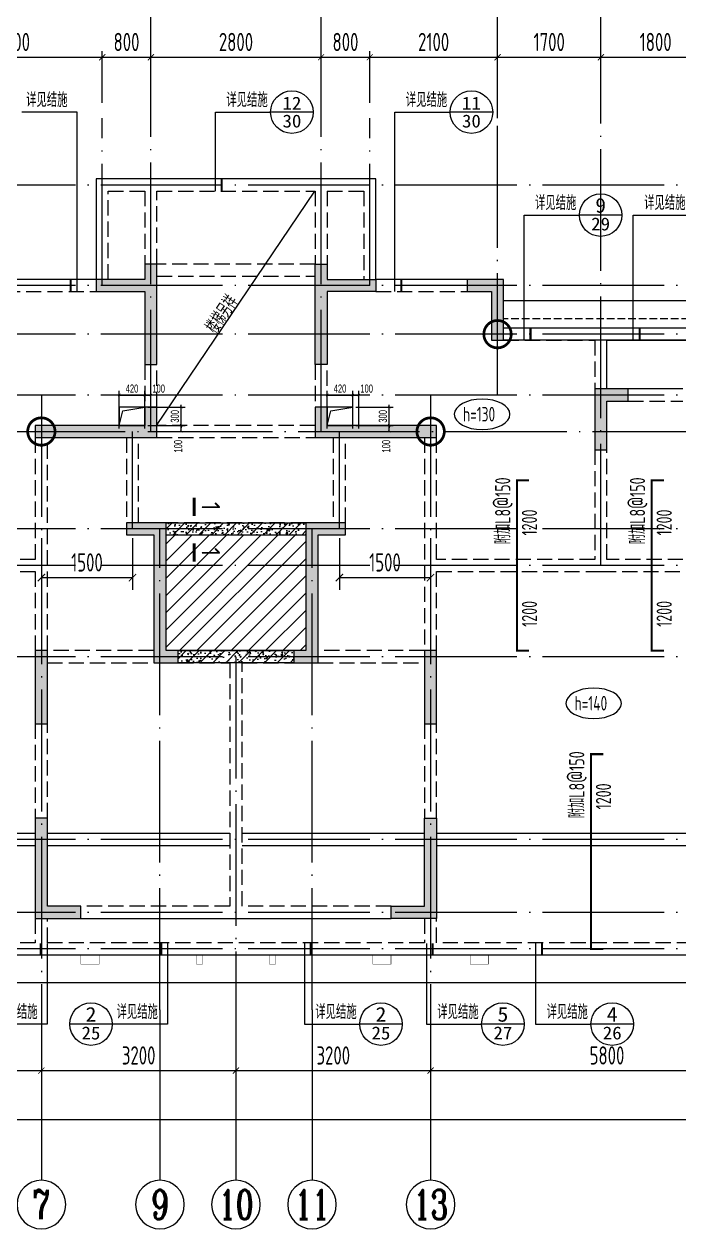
# Model space of a CAD drawing. Extents: x -668857 to 143095, y -247466 to 228182.
# Drawn here: x -204506 to -193740, y -149227 to -129433 of the extents above; entities that cross this region are included whole.
import ezdxf
from ezdxf.enums import TextEntityAlignment as Align

# ---------------------------------------------------------------- set-up
doc = ezdxf.new("R2010")
doc.units = 0
doc.header["$LTSCALE"] = 1000
for name, pattern in [('#P_--_20B1_001_t3$0$DASH', [0.35, 0.25, -0.1]), ('DASH', [0.35, 0.25, -0.1]), ('DOTE', [2.42, 2, -0.2, 0.02, -0.2])]:
    doc.linetypes.add(name, pattern=pattern)
doc.layers.get('0').update_dxf_attribs({"linetype": 'CONTINUOUS'})
doc.layers.get('DEFPOINTS').update_dxf_attribs({"linetype": 'CONTINUOUS'})
doc.layers.add('+公共字体', color=7, linetype='CONTINUOUS', lineweight=20)
for name, color, linetype in [('A-AXIS', 1, 'CONTINUOUS'), ('A-DOTE', 10, 'DOTE'), ('AXIS_NUM', 7, 'CONTINUOUS'), ('DIM_IDEN', 67, 'CONTINUOUS'), ('PUB_TEXT', 2, 'CONTINUOUS'), ('ROOF', 183, 'CONTINUOUS'), ('S-B板填充', 251, 'CONTINUOUS'), ('S-B板标注', 3, 'CONTINUOUS'), ('S-B板边线', 2, 'CONTINUOUS'), ('S-B板配筋', 6, 'CONTINUOUS'), ('S-B板配筋号', 7, 'CONTINUOUS'), ('S-C承台编号', 6, 'CONTINUOUS'), ('S-D洞口', 4, 'CONTINUOUS'), ('S-D洞口标注', 3, 'CONTINUOUS'), ('S-J基础底板标注', 3, 'CONTINUOUS'), ('S-L主梁线', 4, 'DASH'), ('S-Q墙填充', 252, 'CONTINUOUS'), ('S-Q墙实线', 6, 'CONTINUOUS'), ('S-Q墙标注', 3, 'CONTINUOUS'), ('S-Y一般标注', 3, 'CONTINUOUS'), ('THICK', 6, 'CONTINUOUS'), ('看线', 251, 'CONTINUOUS')]:
    doc.layers.add(name, color=color, linetype=linetype)
doc.styles.add('_TCH_AXIS', font='COMPLEX', dxfattribs={"bigfont": 'GBCBIG'})
doc.styles.add('_TCH_LABEL', font='simhei.ttf')
doc.styles.add('TSSD_Axis', font='complex.shx', dxfattribs={"width": 0.7, "bigfont": 'hztxt.shx'})
doc.styles.add('TSSD_DIMENSION', font='Tssdeng.shx', dxfattribs={"width": 0.7, "bigfont": 'tssdchn.shx'})
doc.styles.add('TSSD_Label', font='Tssdeng.shx', dxfattribs={"width": 0.7, "bigfont": 'hztxt.shx'})
doc.styles.add('TSSD_REIN', font='tssdeng.shx', dxfattribs={"width": 0.7, "height": 300, "bigfont": 'tssdchn.shx'})
doc.styles.add('结构文字', font='zstxt.shx', dxfattribs={"width": 0.7, "bigfont": 'zshz.shx'})
doc.dimstyles.new('STRUCK', dxfattribs={"dimtxt": 400, "dimasz": 121, "dimexe": 200, "dimexo": 150, "dimgap": 115, "dimtad": 1, "dimdec": 0, "dimdsep": 46, "dimtxsty": '结构文字', "dimblk": 'ARCHTICK', "dimcen": 400, "dimclrd": 3, "dimclre": 3, "dimclrt": 7, "dimadec": 0, "dimazin": 0, "dimtfac": 1, "dimtdec": 0, "dimtix": 1, "dimtmove": 2, "dimatfit": 3, "dimldrblk": '_DIMX', "dimfxl": 0, "dimtolj": 1, "dimtzin": 0, "dimarcsym": 0})
doc.dimstyles.new('STRUCK30', dxfattribs={"dimscale": 0.33333, "dimtxt": 400, "dimasz": 121, "dimexe": 200, "dimexo": 150, "dimgap": 115, "dimtad": 1, "dimdec": 0, "dimdsep": 46, "dimtxsty": '结构文字', "dimblk": 'ARCHTICK', "dimcen": 400, "dimclrd": 3, "dimclre": 3, "dimclrt": 7, "dimadec": 0, "dimazin": 0, "dimtfac": 1, "dimtdec": 0, "dimtix": 1, "dimtmove": 2, "dimatfit": 3, "dimldrblk": '_DIMX', "dimfxl": 0, "dimtolj": 1, "dimtzin": 0, "dimarcsym": 0})
doc.dimstyles.new('TSSD_100_100', dxfattribs={"dimtxt": 300, "dimasz": 100, "dimexe": 100, "dimexo": 250, "dimgap": 100, "dimtad": 1, "dimdec": 0, "dimzin": 0, "dimdsep": 46, "dimtxsty": 'TSSD_DIMENSION', "dimblk": 'ARCHTICK', "dimcen": 0, "dimdle": 100, "dimclrt": 7, "dimadec": 0, "dimazin": 0, "dimtfac": 1, "dimtdec": 0, "dimtix": 1, "dimtmove": 2, "dimatfit": 3, "dimldrblk": 'ARCHTICK', "dimfxl": 0, "dimtolj": 1, "dimtzin": 0, "dimarcsym": 0})
pattern_1 = [(50, (196408.63, 60814.94), (215.17805, -18.82564), [22.5, -247.5]), (355, (196408.63, 60814.94), (-41.6254, 225.65764), [18, -198]), (100.4514, (196426.56, 60813.37), (173.5528, 206.83186), [19.12206, -210.34263]), (46.1842, (196408.63, 60874.94), (320.1723, -49.6557), [33.75, -371.25]), (96.6356, (196435.3, 60870.8), (280.3988, 292.23536), [28.6831, -315.5139]), (351.1842, (196408.63, 60874.94), (280.3986, 292.2356), [27, -297]), (21, (196438.63, 60859.94), (179.07212, -120.78567), [22.5, -247.5]), (326, (196438.63, 60859.94), (72.9946, 217.545), [18, -198]), (71.4514, (196453.55, 60849.87), (252.0668, 96.75915), [19.12206, -210.34263]), (37.5, (196408.63, 60814.94), (3.647957, 99.868156), [0, -195.6, 0, -201, 0, -198.75]), (7.5, (196408.63, 60814.94), (78.92086, 118.32351), [0, -114.6, 0, -191.1, 0, -75.75]), (327.5, (196341.73, 60814.94), (160.14673, -6.76646), [0, -75, 0, -234, 0, -310.5]), (317.5, (196311.73, 60814.94), (174.95585, 30.0315), [0, -97.5, 0, -155.4, 0, -220.5]), (45, (196408.63, 60814.94), (-106.06602, 106.06602), [])]

# ---------------------------------------------------------------- blocks, each defined once
blk = doc.blocks.new('_ArchTick')
at = {"color": 0, "linetype": 'ByBlock', "const_width": 0.15}
blk.add_lwpolyline([(-0.5, -0.5), (0.5, 0.5)], dxfattribs=at)
blk = doc.blocks.new('*D101')
at = {"layer": 'DEFPOINTS', "color": 0}
for p in [(14900, 19250), (12800, 18250), (14900, 18250)]:
    blk.add_point(p, dxfattribs=at)
at = {"layer": 'S-Y一般标注', "color": 0, "lineweight": -2}
for p, q in [((12700, 19250), (15000, 19250)), ((12800, 18500), (12800, 19350)), ((14900, 18500), (14900, 19350))]:
    blk.add_line(p, q, dxfattribs=at)
at = {"layer": 'S-Y一般标注', "color": 0, "lineweight": -2, "xscale": 100, "yscale": 100, "zscale": 100, "rotation": 180}
blk.add_blockref('_ArchTick', (12800, 19250), dxfattribs=at)
at = {"layer": 'S-Y一般标注', "color": 0, "lineweight": -2, "xscale": 100, "yscale": 100, "zscale": 100}
blk.add_blockref('_ArchTick', (14900, 19250), dxfattribs=at)
at = {"layer": 'S-Y一般标注', "color": 7, "insert": (13458, 19500), "char_height": 300, "attachment_point": 5, "style": 'TSSD_DIMENSION'}
blk.add_mtext('\\A1;2100', dxfattribs=at)
blk = doc.blocks.new('*D102')
at = {"layer": 'DEFPOINTS', "color": 0}
for p in [(18500, 19250), (15700, 18250), (18500, 18250)]:
    blk.add_point(p, dxfattribs=at)
at = {"layer": 'S-Y一般标注', "color": 0, "lineweight": -2}
for p, q in [((15600, 19250), (18600, 19250)), ((15700, 18500), (15700, 19350)), ((18500, 18500), (18500, 19350))]:
    blk.add_line(p, q, dxfattribs=at)
at = {"layer": 'S-Y一般标注', "color": 0, "lineweight": -2, "xscale": 100, "yscale": 100, "zscale": 100, "rotation": 180}
blk.add_blockref('_ArchTick', (15700, 19250), dxfattribs=at)
at = {"layer": 'S-Y一般标注', "color": 0, "lineweight": -2, "xscale": 100, "yscale": 100, "zscale": 100}
blk.add_blockref('_ArchTick', (18500, 19250), dxfattribs=at)
at = {"layer": 'S-Y一般标注', "color": 7, "insert": (17100, 19500), "char_height": 300, "attachment_point": 5, "style": 'TSSD_DIMENSION'}
blk.add_mtext('\\A1;2800', dxfattribs=at)
blk = doc.blocks.new('*D103')
at = {"layer": 'DEFPOINTS', "color": 0}
for p in [(19300, 19250), (18500, 18250), (19300, 18250)]:
    blk.add_point(p, dxfattribs=at)
at = {"layer": 'S-Y一般标注', "color": 0, "lineweight": -2}
for p, q in [((18400, 19250), (19400, 19250)), ((18500, 18500), (18500, 19350)), ((19300, 18500), (19300, 19350))]:
    blk.add_line(p, q, dxfattribs=at)
at = {"layer": 'S-Y一般标注', "color": 0, "lineweight": -2, "xscale": 100, "yscale": 100, "zscale": 100, "rotation": 180}
blk.add_blockref('_ArchTick', (18500, 19250), dxfattribs=at)
at = {"layer": 'S-Y一般标注', "color": 0, "lineweight": -2, "xscale": 100, "yscale": 100, "zscale": 100}
blk.add_blockref('_ArchTick', (19300, 19250), dxfattribs=at)
at = {"layer": 'S-Y一般标注', "color": 7, "insert": (18900, 19500), "char_height": 300, "attachment_point": 5, "style": 'TSSD_DIMENSION'}
blk.add_mtext('\\A1;800', dxfattribs=at)
blk = doc.blocks.new('*D104')
at = {"layer": 'DEFPOINTS', "color": 0}
for p in [(23100, 19250), (21400, 18250), (23100, 18250)]:
    blk.add_point(p, dxfattribs=at)
at = {"layer": 'S-Y一般标注', "color": 0, "lineweight": -2}
for p, q in [((21300, 19250), (23200, 19250)), ((21400, 18500), (21400, 19350)), ((23100, 18500), (23100, 19350))]:
    blk.add_line(p, q, dxfattribs=at)
at = {"layer": 'S-Y一般标注', "color": 0, "lineweight": -2, "xscale": 100, "yscale": 100, "zscale": 100, "rotation": 180}
blk.add_blockref('_ArchTick', (21400, 19250), dxfattribs=at)
at = {"layer": 'S-Y一般标注', "color": 0, "lineweight": -2, "xscale": 100, "yscale": 100, "zscale": 100}
blk.add_blockref('_ArchTick', (23100, 19250), dxfattribs=at)
at = {"layer": 'S-Y一般标注', "color": 7, "insert": (22250, 19500), "char_height": 300, "attachment_point": 5, "style": 'TSSD_DIMENSION'}
blk.add_mtext('\\A1;1700', dxfattribs=at)
blk = doc.blocks.new('*D105')
at = {"layer": 'DEFPOINTS', "color": 0}
for p in [(24900, 19250), (23100, 18250), (24900, 18250)]:
    blk.add_point(p, dxfattribs=at)
at = {"layer": 'S-Y一般标注', "color": 0, "lineweight": -2}
for p, q in [((23000, 19250), (25000, 19250)), ((23100, 18500), (23100, 19350)), ((24900, 18500), (24900, 19350))]:
    blk.add_line(p, q, dxfattribs=at)
at = {"layer": 'S-Y一般标注', "color": 0, "lineweight": -2, "xscale": 100, "yscale": 100, "zscale": 100, "rotation": 180}
blk.add_blockref('_ArchTick', (23100, 19250), dxfattribs=at)
at = {"layer": 'S-Y一般标注', "color": 0, "lineweight": -2, "xscale": 100, "yscale": 100, "zscale": 100}
blk.add_blockref('_ArchTick', (24900, 19250), dxfattribs=at)
at = {"layer": 'S-Y一般标注', "color": 7, "insert": (24000, 19500), "char_height": 300, "attachment_point": 5, "style": 'TSSD_DIMENSION'}
blk.add_mtext('\\A1;1800', dxfattribs=at)
blk = doc.blocks.new('*D130')
at = {"layer": 'DEFPOINTS', "color": 0}
for p in [(15700, 19250), (14900, 18250), (15700, 18250)]:
    blk.add_point(p, dxfattribs=at)
at = {"layer": 'S-Y一般标注', "color": 0, "lineweight": -2}
for p, q in [((14800, 19250), (15800, 19250)), ((14900, 18500), (14900, 19350)), ((15700, 18500), (15700, 19350))]:
    blk.add_line(p, q, dxfattribs=at)
at = {"layer": 'S-Y一般标注', "color": 0, "lineweight": -2, "xscale": 100, "yscale": 100, "zscale": 100, "rotation": 180}
blk.add_blockref('_ArchTick', (14900, 19250), dxfattribs=at)
at = {"layer": 'S-Y一般标注', "color": 0, "lineweight": -2, "xscale": 100, "yscale": 100, "zscale": 100}
blk.add_blockref('_ArchTick', (15700, 19250), dxfattribs=at)
at = {"layer": 'S-Y一般标注', "color": 7, "insert": (15300, 19500), "char_height": 300, "attachment_point": 5, "style": 'TSSD_DIMENSION'}
blk.add_mtext('\\A1;800', dxfattribs=at)
blk = doc.blocks.new('*D131')
at = {"layer": 'DEFPOINTS', "color": 0}
for p in [(21400, 19250), (19300, 18250), (21400, 18250)]:
    blk.add_point(p, dxfattribs=at)
at = {"layer": 'S-Y一般标注', "color": 0, "lineweight": -2}
for p, q in [((19200, 19250), (21500, 19250)), ((19300, 18500), (19300, 19350)), ((21400, 18500), (21400, 19350))]:
    blk.add_line(p, q, dxfattribs=at)
at = {"layer": 'S-Y一般标注', "color": 0, "lineweight": -2, "xscale": 100, "yscale": 100, "zscale": 100, "rotation": 180}
blk.add_blockref('_ArchTick', (19300, 19250), dxfattribs=at)
at = {"layer": 'S-Y一般标注', "color": 0, "lineweight": -2, "xscale": 100, "yscale": 100, "zscale": 100}
blk.add_blockref('_ArchTick', (21400, 19250), dxfattribs=at)
at = {"layer": 'S-Y一般标注', "color": 7, "insert": (20350, 19500), "char_height": 300, "attachment_point": 5, "style": 'TSSD_DIMENSION'}
blk.add_mtext('\\A1;2100', dxfattribs=at)
blk = doc.blocks.new('*D134')
at = {"layer": 'DEFPOINTS', "color": 0}
for p in [(8100, 3600), (13900, 3600), (13900, 2600)]:
    blk.add_point(p, dxfattribs=at)
at = {"layer": 'S-Y一般标注', "color": 0, "lineweight": -2}
for p, q in [((8100, 3350), (8100, 2500)), ((13900, 3350), (13900, 2500)), ((8000, 2600), (14000, 2600))]:
    blk.add_line(p, q, dxfattribs=at)
at = {"layer": 'S-Y一般标注', "color": 0, "lineweight": -2, "xscale": 100, "yscale": 100, "zscale": 100, "rotation": 180}
blk.add_blockref('_ArchTick', (8100, 2600), dxfattribs=at)
at = {"layer": 'S-Y一般标注', "color": 0, "lineweight": -2, "xscale": 100, "yscale": 100, "zscale": 100}
blk.add_blockref('_ArchTick', (13900, 2600), dxfattribs=at)
at = {"layer": 'S-Y一般标注', "color": 7, "insert": (11000, 2850), "char_height": 300, "attachment_point": 5, "style": 'TSSD_DIMENSION'}
blk.add_mtext('\\A1;5800', dxfattribs=at)
blk = doc.blocks.new('ts_axno')
at = {"color": 0, "linetype": 'ByBlock', "lineweight": -2}
blk.add_circle((0, 0), 0.5, dxfattribs=at)
at = {"color": 0, "linetype": 'ByBlock', "lineweight": -2, "style": 'TSSD_Axis', "width": 0.7}
blk.add_attdef('A', text='', height=0.6, dxfattribs=at).set_placement((0, 0), align=Align.MIDDLE_CENTER)
blk = doc.blocks.new('*D135')
at = {"layer": 'DEFPOINTS', "color": 0}
for p in [(17100, 3600), (20300, 3600), (20300, 2600)]:
    blk.add_point(p, dxfattribs=at)
at = {"layer": 'S-Y一般标注', "color": 0, "lineweight": -2}
for p, q in [((17100, 3350), (17100, 2500)), ((20300, 3350), (20300, 2500)), ((17000, 2600), (20400, 2600))]:
    blk.add_line(p, q, dxfattribs=at)
at = {"layer": 'S-Y一般标注', "color": 0, "lineweight": -2, "xscale": 100, "yscale": 100, "zscale": 100, "rotation": 180}
blk.add_blockref('_ArchTick', (17100, 2600), dxfattribs=at)
at = {"layer": 'S-Y一般标注', "color": 0, "lineweight": -2, "xscale": 100, "yscale": 100, "zscale": 100}
blk.add_blockref('_ArchTick', (20300, 2600), dxfattribs=at)
at = {"layer": 'S-Y一般标注', "color": 7, "insert": (18700, 2850), "char_height": 300, "attachment_point": 5, "style": 'TSSD_DIMENSION'}
blk.add_mtext('\\A1;3200', dxfattribs=at)
blk = doc.blocks.new('*D136')
at = {"layer": 'DEFPOINTS', "color": 0}
for p in [(20300, 3600), (26100, 3600), (26100, 2600)]:
    blk.add_point(p, dxfattribs=at)
at = {"layer": 'S-Y一般标注', "color": 0, "lineweight": -2}
for p, q in [((20300, 3350), (20300, 2500)), ((26100, 3350), (26100, 2500)), ((20200, 2600), (26200, 2600))]:
    blk.add_line(p, q, dxfattribs=at)
at = {"layer": 'S-Y一般标注', "color": 0, "lineweight": -2, "xscale": 100, "yscale": 100, "zscale": 100, "rotation": 180}
blk.add_blockref('_ArchTick', (20300, 2600), dxfattribs=at)
at = {"layer": 'S-Y一般标注', "color": 0, "lineweight": -2, "xscale": 100, "yscale": 100, "zscale": 100}
blk.add_blockref('_ArchTick', (26100, 2600), dxfattribs=at)
at = {"layer": 'S-Y一般标注', "color": 7, "insert": (23200, 2850), "char_height": 300, "attachment_point": 5, "style": 'TSSD_DIMENSION'}
blk.add_mtext('\\A1;5800', dxfattribs=at)
blk = doc.blocks.new('*D142')
at = {"layer": 'DEFPOINTS', "color": 0}
for p in [(4600, 3600), (54600, 3600), (54600, 1800)]:
    blk.add_point(p, dxfattribs=at)
at = {"layer": 'S-Y一般标注', "color": 0, "lineweight": -2}
for p, q in [((4600, 3350), (4600, 1700)), ((54600, 3350), (54600, 1700)), ((4500, 1800), (54700, 1800))]:
    blk.add_line(p, q, dxfattribs=at)
at = {"layer": 'S-Y一般标注', "color": 0, "lineweight": -2, "xscale": 100, "yscale": 100, "zscale": 100, "rotation": 180}
blk.add_blockref('_ArchTick', (4600, 1800), dxfattribs=at)
at = {"layer": 'S-Y一般标注', "color": 0, "lineweight": -2, "xscale": 100, "yscale": 100, "zscale": 100}
blk.add_blockref('_ArchTick', (54600, 1800), dxfattribs=at)
at = {"layer": 'S-Y一般标注', "color": 7, "insert": (29600, 2050), "char_height": 300, "attachment_point": 5, "style": 'TSSD_DIMENSION'}
blk.add_mtext('\\A1;50000', dxfattribs=at)
blk = doc.blocks.new('*D143')
at = {"layer": 'DEFPOINTS', "color": 0}
for p in [(13900, 3600), (17100, 3600), (17100, 2600)]:
    blk.add_point(p, dxfattribs=at)
at = {"layer": 'S-Y一般标注', "color": 0, "lineweight": -2}
for p, q in [((13900, 3350), (13900, 2500)), ((17100, 3350), (17100, 2500)), ((13800, 2600), (17200, 2600))]:
    blk.add_line(p, q, dxfattribs=at)
at = {"layer": 'S-Y一般标注', "color": 0, "lineweight": -2, "xscale": 100, "yscale": 100, "zscale": 100, "rotation": 180}
blk.add_blockref('_ArchTick', (13900, 2600), dxfattribs=at)
at = {"layer": 'S-Y一般标注', "color": 0, "lineweight": -2, "xscale": 100, "yscale": 100, "zscale": 100}
blk.add_blockref('_ArchTick', (17100, 2600), dxfattribs=at)
at = {"layer": 'S-Y一般标注', "color": 7, "insert": (15500, 2850), "char_height": 300, "attachment_point": 5, "style": 'TSSD_DIMENSION'}
blk.add_mtext('\\A1;3200', dxfattribs=at)
blk = doc.blocks.new('*D1067')
at = {"layer": 'DEFPOINTS', "color": 0}
for p in [(-202522, -135727), (-201922, -135727), (-202522, -136027)]:
    blk.add_point(p, dxfattribs=at)
at = {"layer": 'S-D洞口标注', "color": 3, "lineweight": -2}
for p, q in [((-202472, -135727), (-201856, -135727)), ((-201922, -135727), (-201922, -135687)), ((-201922, -136027), (-201922, -135727)), ((-202472, -136027), (-201856, -136027)), ((-201922, -136027), (-201922, -136067))]:
    blk.add_line(p, q, dxfattribs=at)
at = {"layer": 'S-D洞口标注', "color": 3, "lineweight": -2, "xscale": 40.33293, "yscale": 40.33293, "zscale": 40.33293}
for p, rotation in [((-201922, -135727), 270), ((-201922, -136027), 90)]:
    blk.add_blockref('_ArchTick', p, dxfattribs=dict(at, rotation=rotation))
at = {"layer": 'S-D洞口标注', "color": 7, "insert": (-202027, -135877), "char_height": 133.3, "attachment_point": 5, "rotation": 90, "style": '结构文字'}
blk.add_mtext('\\A1;300', dxfattribs=at)
blk = doc.blocks.new('_DIMX')
blk.add_line((-150, 0), (150, 0))
at = {"const_width": 50}
blk.add_lwpolyline([(-70, -70), (70, 70)], dxfattribs=at)
blk = doc.blocks.new('*D1068')
at = {"layer": 'DEFPOINTS', "color": 0}
for p in [(-202522, -135527), (-202942, -136127), (-202522, -136127)]:
    blk.add_point(p, dxfattribs=at)
at = {"layer": 'S-D洞口标注', "color": 3, "lineweight": -2}
for p, q in [((-202942, -136077), (-202942, -135461)), ((-202942, -135527), (-202522, -135527)), ((-202522, -136077), (-202522, -135461))]:
    blk.add_line(p, q, dxfattribs=at)
at = {"layer": 'S-D洞口标注', "color": 3, "lineweight": -2, "xscale": 40.33293, "yscale": 40.33293, "zscale": 40.33293, "rotation": 180}
blk.add_blockref('_ArchTick', (-202942, -135527), dxfattribs=at)
at = {"layer": 'S-D洞口标注', "color": 3, "lineweight": -2, "xscale": 40.33293, "yscale": 40.33293, "zscale": 40.33293}
blk.add_blockref('_ArchTick', (-202522, -135527), dxfattribs=at)
at = {"layer": 'S-D洞口标注', "color": 7, "insert": (-202732, -135422), "char_height": 133.3, "attachment_point": 5, "style": '结构文字'}
blk.add_mtext('\\A1;420', dxfattribs=at)
blk = doc.blocks.new('*D1069')
at = {"layer": 'DEFPOINTS', "color": 0}
for p in [(-202422, -135527), (-202522, -136127), (-202422, -136127)]:
    blk.add_point(p, dxfattribs=at)
at = {"layer": 'S-D洞口标注', "color": 3, "lineweight": -2}
for p, q in [((-202522, -136077), (-202522, -135461)), ((-202522, -135527), (-202422, -135527)), ((-202422, -136077), (-202422, -135461))]:
    blk.add_line(p, q, dxfattribs=at)
at = {"layer": 'S-D洞口标注', "color": 3, "lineweight": -2, "xscale": 40.33293, "yscale": 40.33293, "zscale": 40.33293, "rotation": 180}
blk.add_blockref('_ArchTick', (-202522, -135527), dxfattribs=at)
at = {"layer": 'S-D洞口标注', "color": 3, "lineweight": -2, "xscale": 40.33293, "yscale": 40.33293, "zscale": 40.33293}
blk.add_blockref('_ArchTick', (-202422, -135527), dxfattribs=at)
at = {"layer": 'S-D洞口标注', "color": 7, "insert": (-202294, -135422), "char_height": 133.3, "attachment_point": 5, "style": '结构文字'}
blk.add_mtext('\\A1;100', dxfattribs=at)
blk = doc.blocks.new('*D1070')
at = {"layer": 'DEFPOINTS', "color": 0}
for p in [(-202522, -136027), (-202522, -136127), (-201922, -136027)]:
    blk.add_point(p, dxfattribs=at)
at = {"layer": 'S-D洞口标注', "color": 3, "lineweight": -2}
for p, q in [((-202472, -136027), (-201856, -136027)), ((-202472, -136127), (-201856, -136127)), ((-201922, -136127), (-201922, -136027))]:
    blk.add_line(p, q, dxfattribs=at)
at = {"layer": 'S-D洞口标注', "color": 3, "lineweight": -2, "xscale": 40.33293, "yscale": 40.33293, "zscale": 40.33293}
for p, rotation in [((-201922, -136027), 90), ((-201922, -136127), 270)]:
    blk.add_blockref('_ArchTick', p, dxfattribs=dict(at, rotation=rotation))
at = {"layer": 'S-D洞口标注', "color": 7, "insert": (-201972, -136369), "char_height": 133.3, "attachment_point": 5, "rotation": 90, "style": '结构文字'}
blk.add_mtext('\\A1;100', dxfattribs=at)
blk = doc.blocks.new('*D1071')
at = {"layer": 'DEFPOINTS', "color": 0}
for p in [(-199102, -135727), (-198502, -135727), (-199102, -136027)]:
    blk.add_point(p, dxfattribs=at)
at = {"layer": 'S-D洞口标注', "color": 3, "lineweight": -2}
for p, q in [((-199052, -135727), (-198436, -135727)), ((-198502, -135727), (-198502, -135687)), ((-198502, -136027), (-198502, -135727)), ((-199052, -136027), (-198436, -136027)), ((-198502, -136027), (-198502, -136067))]:
    blk.add_line(p, q, dxfattribs=at)
at = {"layer": 'S-D洞口标注', "color": 3, "lineweight": -2, "xscale": 40.33293, "yscale": 40.33293, "zscale": 40.33293}
for p, rotation in [((-198502, -135727), 270), ((-198502, -136027), 90)]:
    blk.add_blockref('_ArchTick', p, dxfattribs=dict(at, rotation=rotation))
at = {"layer": 'S-D洞口标注', "color": 7, "insert": (-198607, -135877), "char_height": 133.3, "attachment_point": 5, "rotation": 90, "style": '结构文字'}
blk.add_mtext('\\A1;300', dxfattribs=at)
blk = doc.blocks.new('*D1072')
at = {"layer": 'DEFPOINTS', "color": 0}
for p in [(-199102, -135527), (-199522, -136127), (-199102, -136127)]:
    blk.add_point(p, dxfattribs=at)
at = {"layer": 'S-D洞口标注', "color": 3, "lineweight": -2}
for p, q in [((-199522, -136077), (-199522, -135461)), ((-199522, -135527), (-199102, -135527)), ((-199102, -136077), (-199102, -135461))]:
    blk.add_line(p, q, dxfattribs=at)
at = {"layer": 'S-D洞口标注', "color": 3, "lineweight": -2, "xscale": 40.33293, "yscale": 40.33293, "zscale": 40.33293, "rotation": 180}
blk.add_blockref('_ArchTick', (-199522, -135527), dxfattribs=at)
at = {"layer": 'S-D洞口标注', "color": 3, "lineweight": -2, "xscale": 40.33293, "yscale": 40.33293, "zscale": 40.33293}
blk.add_blockref('_ArchTick', (-199102, -135527), dxfattribs=at)
at = {"layer": 'S-D洞口标注', "color": 7, "insert": (-199312, -135422), "char_height": 133.3, "attachment_point": 5, "style": '结构文字'}
blk.add_mtext('\\A1;420', dxfattribs=at)
blk = doc.blocks.new('*D1052')
at = {"layer": 'DEFPOINTS', "color": 0}
for p in [(-199002, -135527), (-199102, -136127), (-199002, -136127)]:
    blk.add_point(p, dxfattribs=at)
at = {"layer": 'S-D洞口标注', "color": 3, "lineweight": -2}
for p, q in [((-199102, -136077), (-199102, -135461)), ((-199102, -135527), (-199002, -135527)), ((-199002, -136077), (-199002, -135461))]:
    blk.add_line(p, q, dxfattribs=at)
at = {"layer": 'S-D洞口标注', "color": 3, "lineweight": -2, "xscale": 40.33293, "yscale": 40.33293, "zscale": 40.33293, "rotation": 180}
blk.add_blockref('_ArchTick', (-199102, -135527), dxfattribs=at)
at = {"layer": 'S-D洞口标注', "color": 3, "lineweight": -2, "xscale": 40.33293, "yscale": 40.33293, "zscale": 40.33293}
blk.add_blockref('_ArchTick', (-199002, -135527), dxfattribs=at)
at = {"layer": 'S-D洞口标注', "color": 7, "insert": (-198874, -135422), "char_height": 133.3, "attachment_point": 5, "style": '结构文字'}
blk.add_mtext('\\A1;100', dxfattribs=at)
blk = doc.blocks.new('*D1053')
at = {"layer": 'DEFPOINTS', "color": 0}
for p in [(-199102, -136027), (-199102, -136127), (-198502, -136027)]:
    blk.add_point(p, dxfattribs=at)
at = {"layer": 'S-D洞口标注', "color": 3, "lineweight": -2}
for p, q in [((-199052, -136027), (-198436, -136027)), ((-199052, -136127), (-198436, -136127)), ((-198502, -136127), (-198502, -136027))]:
    blk.add_line(p, q, dxfattribs=at)
at = {"layer": 'S-D洞口标注', "color": 3, "lineweight": -2, "xscale": 40.33293, "yscale": 40.33293, "zscale": 40.33293}
for p, rotation in [((-198502, -136027), 90), ((-198502, -136127), 270)]:
    blk.add_blockref('_ArchTick', p, dxfattribs=dict(at, rotation=rotation))
at = {"layer": 'S-D洞口标注', "color": 7, "insert": (-198552, -136369), "char_height": 133.3, "attachment_point": 5, "rotation": 90, "style": '结构文字'}
blk.add_mtext('\\A1;100', dxfattribs=at)
blk = doc.blocks.new('20210729.21383035')
at = {"color": 30, "const_width": 8}
for points in [[(10650, 450), (10650, 300), (10950, 300), (10950, 450)], [(12550, 450), (12550, 300), (12650, 300), (12650, 450)], [(13850, 450), (13850, 300), (13750, 300), (13750, 450)], [(15750, 450), (15750, 300), (15450, 300), (15450, 450)], [(17350, 450), (17350, 300), (17050, 300), (17050, 450)]]:
    blk.add_lwpolyline(points, dxfattribs=at)
at = {"layer": 'ROOF', "ltscale": 0.8}
for points in [[(25700, 10200), (24450, 10200), (24450, 11200), (17600, 11200)], [(25700, 9550), (23800, 9550), (23800, 10550), (17600, 10550)]]:
    blk.add_lwpolyline(points, dxfattribs=at)
at = {"layer": '看线', "color": 202, "linetype": '#P_--_20B1_001_t3$0$DASH', "ltscale": 0.5}
blk.add_lwpolyline([(25700, 9900), (24150, 9900), (24150, 10900), (17600, 10900)], dxfattribs=at)
at = {"layer": '看线', "color": 201}
blk.add_lwpolyline([(3100, 1200), (3100, 0), (23300, 0), (23300, 1500), (25700, 1500)], dxfattribs=at)
blk = doc.blocks.new('20210803.22403995')
at = {"layer": '+公共字体', "color": 2, "const_width": 45}
for points in [[(-847438, -168387, 1), (-847438, -167937, 1), (-847438, -168387, -1)], [(-854938, -169986, 1), (-854938, -169536, 1), (-854938, -169986, -1)], [(-848538, -169986, 1), (-848538, -169536, 1), (-848538, -169986, -1)]]:
    blk.add_lwpolyline(points, format="xyb", dxfattribs=at)
blk = doc.blocks.new('20210804.00390298')
at = {"layer": 'S-Q墙填充'}
h = blk.add_hatch(dxfattribs=at)
h.set_pattern_fill('ARMORED', color=252, scale=30, style=0)
h.set_pattern_definition(pattern_1)
h.paths.add_polyline_path([(51842, 63749), (54142, 63749), (54142, 63549), (51842, 63549)])
h = blk.add_hatch(dxfattribs=at)
h.set_pattern_fill('ARMORED', color=252, scale=30, style=0)
h.set_pattern_definition(pattern_1)
h.paths.add_polyline_path([(52042, 61649), (53942, 61649), (53942, 61449), (52042, 61449)])
at = {"layer": 'S-B板边线'}
for points in [[(51842, 63749), (54142, 63749), (54142, 63549), (51842, 63549)], [(52042, 61649), (53942, 61649), (53942, 61449), (52042, 61449)]]:
    blk.add_lwpolyline(points, close=True, dxfattribs=at)
at = {"layer": 'THICK', "const_width": 50}
for points in [[(52304, 63863), (52304, 64163)], [(52304, 63413), (52304, 63113)]]:
    blk.add_lwpolyline(points, dxfattribs=at)
at = {"layer": 'THICK', "style": 'TSSD_Label'}
for p in [(52429, 64094), (52429, 63344)]:
    blk.add_text('1', height=300, rotation=270, dxfattribs=at).set_placement(p)
blk = doc.blocks.new('20210808.03393248')
at = {"layer": 'S-Q墙填充'}
h = blk.add_hatch(color=252, dxfattribs=at)
h.dxf.hatch_style = 1
h.paths.add_polyline_path([(85260, -93720), (85260, -93370), (85060, -93370), (85060, -93620), (84260, -93620), (84260, -93820), (85060, -93820), (85060, -95020), (85260, -95020)])
h = blk.add_hatch(color=252, dxfattribs=at)
h.dxf.hatch_style = 1
h.paths.add_polyline_path([(87860, -93720), (87860, -93370), (88060, -93370), (88060, -93620), (88860, -93620), (88860, -93820), (88060, -93820), (88060, -95020), (87860, -95020)])
h = blk.add_hatch(color=252, dxfattribs=at)
h.dxf.hatch_style = 1
h.paths.add_polyline_path([(90960, -93620), (90361, -93620), (90361, -93820), (90760, -93820), (90760, -94620), (90960, -94620)])
h = blk.add_hatch(color=252, dxfattribs=at)
h.dxf.hatch_style = 1
h.paths.add_polyline_path([(92460, -95420), (92460, -96420), (92660, -96420), (92660, -95620), (93010, -95620), (93010, -95420)])
h = blk.add_hatch(color=252, dxfattribs=at)
h.dxf.hatch_style = 1
h.paths.add_polyline_path([(85260, -96220), (85260, -95720), (85060, -95720), (85060, -96020), (84860, -96020), (83260, -96020), (83260, -96220), (84860, -96220)])
h = blk.add_hatch(color=252, dxfattribs=at)
h.dxf.hatch_style = 1
h.paths.add_polyline_path([(88060, -96020), (88060, -95720), (87860, -95720), (87860, -96220), (88260, -96220), (89860, -96220), (89860, -96020), (88260, -96020)])
h = blk.add_hatch(color=252, dxfattribs=at)
h.dxf.hatch_style = 1
h.paths.add_polyline_path([(85410, -97620), (84760, -97620), (84760, -97820), (85210, -97820), (85210, -99920), (85610, -99920), (85610, -99720), (85410, -99720)])
h = blk.add_hatch(color=252, dxfattribs=at)
h.dxf.hatch_style = 1
h.paths.add_polyline_path([(87710, -99720), (87510, -99720), (87510, -99920), (87910, -99920), (87910, -97820), (88360, -97820), (88360, -97620), (87710, -97620)])
h = blk.add_hatch(color=252, dxfattribs=at)
h.dxf.hatch_style = 1
h.paths.add_polyline_path([(83460, -100920), (83460, -99720), (83260, -99720), (83260, -100920)])
h = blk.add_hatch(color=252, dxfattribs=at)
h.dxf.hatch_style = 1
h.paths.add_polyline_path([(89860, -100920), (89860, -99720), (89660, -99720), (89660, -100920)])
h = blk.add_hatch(color=252, dxfattribs=at)
h.dxf.hatch_style = 1
h.paths.add_polyline_path([(83260, -104120), (84010, -104120), (84010, -103920), (83460, -103920), (83460, -102470), (83260, -102470)])
h = blk.add_hatch(color=252, dxfattribs=at)
h.dxf.hatch_style = 1
h.paths.add_polyline_path([(89860, -104120), (89110, -104120), (89110, -103920), (89660, -103920), (89660, -102820), (89660, -102470), (89860, -102470), (89860, -102820)])
at = {"layer": 'S-L主梁线', "linetype": 'ByBlock', "lineweight": 18}
for p, q in [((85160, -91970), (84260, -91971)), ((84260, -91971), (84260, -93620)), ((87960, -91970), (85160, -91970)), ((88860, -91970), (87960, -91970)), ((88860, -93620), (88860, -91970)), ((84260, -93620), (82760, -93620)), ((90361, -93620), (88860, -93620)), ((92560, -94420), (90960, -94420)), ((94360, -94420), (92560, -94420)), ((92660, -94620), (94260, -94620)), ((92660, -95420), (92660, -94620)), ((93910, -95420), (93010, -95420)), ((86560, -99720), (85610, -99720)), ((87510, -99720), (86560, -99720)), ((77660, -102720), (83260, -102720)), ((83460, -102720), (86460, -102720)), ((86660, -102720), (89660, -102720)), ((89860, -102720), (95460, -102720)), ((77660, -102920), (83260, -102920)), ((83460, -102920), (86460, -102920)), ((86660, -102920), (89660, -102920)), ((89860, -102920), (95460, -102920)), ((84010, -104120), (86560, -104120)), ((86560, -104120), (89110, -104120)), ((77560, -104720), (95560, -104720))]:
    blk.add_line(p, q, dxfattribs=at)
at = {"layer": 'S-L主梁线', "linetype": 'DASH', "lineweight": 18}
for p, q in [((84460, -92171), (85060, -92170)), ((84460, -93620), (84460, -92171)), ((85060, -92170), (85060, -93370)), ((85260, -92170), (87860, -92170)), ((85260, -93370), (85260, -92170)), ((87860, -92170), (87860, -93370)), ((87860, -92170), (87860, -93370)), ((88060, -92170), (88660, -92170)), ((88060, -92170), (88060, -93370)), ((88660, -92170), (88660, -93620)), ((87860, -93370), (85260, -93370)), ((85260, -93570), (87860, -93570)), ((82760, -93820), (84260, -93821)), ((88860, -93820), (90361, -93820)), ((90960, -94620), (92460, -94620)), ((92460, -94620), (92460, -95420)), ((85060, -95020), (85060, -95720)), ((85260, -95720), (85260, -95020)), ((87860, -95020), (87860, -95720)), ((88060, -95720), (88060, -95020)), ((93010, -95620), (93910, -95620)), ((87860, -96020), (85260, -96020)), ((83260, -96220), (83260, -98220)), ((83460, -98320), (83460, -96220)), ((84760, -96220), (84760, -97620)), ((84960, -97620), (84960, -96220)), ((85260, -96220), (87860, -96220)), ((88160, -96220), (88160, -97620)), ((88360, -97620), (88360, -96220)), ((89660, -96220), (89660, -98320)), ((89860, -98220), (89860, -96220)), ((92460, -96420), (92460, -98220)), ((92660, -98220), (92660, -96420)), ((87710, -97620), (85410, -97620)), ((85410, -97820), (87710, -97820)), ((83260, -98220), (80660, -98220)), ((83460, -99720), (83460, -98320)), ((89660, -98320), (89660, -99720)), ((92460, -98220), (89860, -98220)), ((94260, -98220), (92660, -98220)), ((80560, -98420), (83260, -98420)), ((83260, -98420), (83260, -99720)), ((89860, -98420), (92560, -98420)), ((89860, -99720), (89860, -98420)), ((92560, -98420), (94260, -98420)), ((85210, -99720), (83460, -99720)), ((89660, -99720), (87910, -99720)), ((83460, -99920), (85210, -99920)), ((85610, -99920), (86460, -99920)), ((86460, -99920), (86460, -103920)), ((86660, -103920), (86660, -99920)), ((86660, -99920), (87510, -99920)), ((87910, -99920), (89660, -99920)), ((83260, -100920), (83260, -102470)), ((83460, -102470), (83460, -100920)), ((89660, -100920), (89660, -102470)), ((89860, -102470), (89860, -100920)), ((86460, -103920), (84010, -103920)), ((89110, -103920), (86660, -103920)), ((83260, -104120), (83260, -104520)), ((83460, -104520), (83460, -104120)), ((89660, -104120), (89660, -104520)), ((89860, -104520), (89860, -104120)), ((83260, -104520), (77660, -104520)), ((89660, -104520), (83460, -104520)), ((95460, -104520), (89860, -104520))]:
    blk.add_line(p, q, dxfattribs=at)
at = {"layer": 'S-Q墙实线'}
for points in [[(85260, -93720), (85260, -93370), (85060, -93370), (85060, -93620), (84260, -93621), (84260, -93821), (85060, -93820), (85060, -95020), (85260, -95020), (85260, -93720)], [(87860, -93720), (87860, -93370), (88060, -93370), (88060, -93620), (88860, -93620), (88860, -93820), (88060, -93820), (88060, -95020), (87860, -95020), (87860, -93720)]]:
    blk.add_lwpolyline(points, dxfattribs=at)
for points in [[(90960, -93620), (90361, -93620), (90361, -93820), (90760, -93820), (90760, -94620), (90960, -94620)], [(92460, -95420), (92460, -96420), (92660, -96420), (92660, -95620), (93010, -95620), (93010, -95420)], [(85260, -96220), (85260, -95720), (85060, -95720), (85060, -96020), (84860, -96020), (83260, -96020), (83260, -96220), (84860, -96220)], [(88060, -96020), (88060, -95720), (87860, -95720), (87860, -96220), (88260, -96220), (89860, -96220), (89860, -96020), (88260, -96020)], [(85410, -97620), (84760, -97620), (84760, -97820), (85210, -97820), (85210, -99920), (85610, -99920), (85610, -99720), (85410, -99720)], [(87710, -99720), (87510, -99720), (87510, -99920), (87910, -99920), (87910, -97820), (88360, -97820), (88360, -97620), (87710, -97620)], [(83460, -100920), (83460, -99720), (83260, -99720), (83260, -100920)], [(89860, -100920), (89860, -99720), (89660, -99720), (89660, -100920)], [(83260, -104120), (84010, -104120), (84010, -103920), (83460, -103920), (83460, -102470), (83260, -102470)], [(89860, -104120), (89110, -104120), (89110, -103920), (89660, -103920), (89660, -102820), (89660, -102470), (89860, -102470), (89860, -102820)]]:
    blk.add_lwpolyline(points, close=True, dxfattribs=at)
blk = doc.blocks.new('*D478')
at = {"layer": 'DEFPOINTS', "color": 0}
for p in [(-205458, 207289), (-203959, 207289), (-203959, 206489)]:
    blk.add_point(p, dxfattribs=at)
at = {"layer": 'S-Q墙标注', "color": 3, "lineweight": -2}
for p, q in [((-205458, 207139), (-205458, 206289)), ((-203959, 207139), (-203959, 206289)), ((-205458, 206489), (-203959, 206489))]:
    blk.add_line(p, q, dxfattribs=at)
at = {"layer": 'S-Q墙标注', "color": 3, "lineweight": -2, "xscale": 121, "yscale": 121, "zscale": 121, "rotation": 180}
blk.add_blockref('_ArchTick', (-205458, 206489), dxfattribs=at)
at = {"layer": 'S-Q墙标注', "color": 3, "lineweight": -2, "xscale": 121, "yscale": 121, "zscale": 121}
blk.add_blockref('_ArchTick', (-203959, 206489), dxfattribs=at)
at = {"layer": 'S-Q墙标注', "color": 7, "insert": (-204709, 206739), "char_height": 300, "attachment_point": 5, "style": 'TSSD_REIN'}
blk.add_mtext('\\A1;1500', dxfattribs=at)
blk = doc.blocks.new('*D479')
at = {"layer": 'DEFPOINTS', "color": 0}
for p in [(-200559, 207289), (-199059, 207289), (-199059, 206489)]:
    blk.add_point(p, dxfattribs=at)
at = {"layer": 'S-Q墙标注', "color": 3, "lineweight": -2}
for p, q in [((-200559, 207139), (-200559, 206289)), ((-199059, 207139), (-199059, 206289)), ((-200559, 206489), (-199059, 206489))]:
    blk.add_line(p, q, dxfattribs=at)
at = {"layer": 'S-Q墙标注', "color": 3, "lineweight": -2, "xscale": 121, "yscale": 121, "zscale": 121, "rotation": 180}
blk.add_blockref('_ArchTick', (-200559, 206489), dxfattribs=at)
at = {"layer": 'S-Q墙标注', "color": 3, "lineweight": -2, "xscale": 121, "yscale": 121, "zscale": 121}
blk.add_blockref('_ArchTick', (-199059, 206489), dxfattribs=at)
at = {"layer": 'S-Q墙标注', "color": 7, "insert": (-199809, 206739), "char_height": 300, "attachment_point": 5, "style": 'TSSD_REIN'}
blk.add_mtext('\\A1;1500', dxfattribs=at)
blk = doc.blocks.new('20210810.07335079')
at = {"layer": 'DIM_IDEN'}
for p, q in [((12204, 16253), (11295, 16253)), ((12204, 13305), (12204, 16253)), ((14477, 16253), (15386, 16253)), ((14477, 14955), (14477, 16253)), ((16086, 16253), (15386, 16253)), ((17428, 16253), (18337, 16253)), ((17428, 13305), (17428, 16253)), ((19037, 16253), (18337, 16253)), ((19553, 14561), (20462, 14561)), ((19553, 12505), (19553, 14561)), ((21162, 14561), (20462, 14561)), ((21347, 14561), (22256, 14561)), ((21347, 12505), (21347, 14561)), ((11712, 2595), (11712, 1270)), ((13691, 2605), (13691, 1270)), ((15941, 2605), (15941, 1270)), ((17946, 2595), (17946, 1270)), ((19743, 2605), (19743, 1270)), ((11712, 1270), (10803, 1270)), ((12782, 1270), (12082, 1270)), ((13691, 1270), (12782, 1270)), ((15941, 1270), (16850, 1270)), ((17550, 1270), (16850, 1270)), ((17946, 1270), (18855, 1270)), ((19555, 1270), (18855, 1270)), ((19743, 1270), (20652, 1270)), ((21352, 1270), (20652, 1270))]:
    blk.add_line(p, q, dxfattribs=at)
at = {"layer": 'DIM_IDEN', "const_width": 35}
for points in [[(14582, 14955), (14582, 15155)], [(12099, 13305), (12099, 13505)], [(17533, 13305), (17533, 13505)], [(19658, 12505), (19658, 12705)], [(21452, 12505), (21452, 12705)], [(11607, 2595), (11607, 2395)], [(13586, 2605), (13586, 2405)], [(16046, 2605), (16046, 2405)], [(18051, 2595), (18051, 2395)], [(19848, 2605), (19848, 2405)]]:
    blk.add_lwpolyline(points, dxfattribs=at)
at = {"layer": 'DIM_IDEN'}
for centre in [(15736, 16253), (18687, 16253), (20812, 14561), (12432, 1270), (17200, 1270), (19205, 1270), (21002, 1270)]:
    blk.add_circle(centre, 350, dxfattribs=at)
at = {"layer": 'PUB_TEXT', "style": '_TCH_AXIS'}
for p in [(11365, 16336), (14657, 16336), (17607, 16336), (19732, 14645), (21526, 14645), (10873, 1353), (12852, 1353), (16120, 1353), (18125, 1353), (19922, 1353)]:
    blk.add_text('详见结施', height=236.3, dxfattribs=at).set_placement(p)
at = {"layer": 'PUB_TEXT', "style": '_TCH_LABEL'}
for s, height, width, p, p2 in [('12', 211.6, 1.022989, (15580, 16294), (15892, 16294)), ('11', 210.8, 1.034884, (18530, 16294), (18844, 16294)), ('30', 212, 1.017143, (15581, 16000), (15891, 16000)), ('30', 212, 1.017143, (18532, 16000), (18842, 16000)), ('9', 242, 1.011364, (20724, 14600), (20900, 14600)), ('29', 211.6, 1.022989, (20656, 14309), (20967, 14309)), ('2', 241, 1.022989, (12343, 1309), (12521, 1309)), ('2', 241, 1.022989, (17111, 1309), (17289, 1309)), ('5', 241, 1.028902, (19115, 1309), (19294, 1309)), ('4', 241, 1.034884, (20912, 1309), (21092, 1309)), ('25', 212.7, 1.00565, (12278, 1017), (12586, 1017)), ('25', 212.7, 1.00565, (17046, 1017), (17354, 1017)), ('27', 211.6, 1.022989, (19049, 1018), (19360, 1018)), ('26', 211.6, 1.022989, (20846, 1018), (21158, 1018))]:
    blk.add_text(s, height=height, dxfattribs=dict(at, width=width)).set_placement(p, p2, align=Align.FIT)
blk = doc.blocks.new('20210726.16395156')
at = {"layer": 'A-AXIS'}
for p, q in [((15700, 18249.9), (15700, 21049.9)), ((18500, 18249.9), (18500, 21049.9)), ((21400, 18249.9), (21400, 21049.9)), ((23100, 18249.9), (23100, 21049.9)), ((13900, 3600), (13900, 800)), ((15850, 3600), (15850, 800)), ((17100, 3600), (17100, 800)), ((18350, 3600.1), (18350, 800.1)), ((20300, 3600), (20300, 800))]:
    blk.add_line(p, q, dxfattribs=at)
at = {"layer": 'A-DOTE'}
for p, q in [((14900, 15500), (14900, 18249.9)), ((15700, 13100.3), (15700, 18249.9)), ((18500, 13100.3), (18500, 18249.9)), ((19300, 15500), (19300, 18249.9)), ((21400, 13700), (21400, 18249.9)), ((23100, 10900), (23100, 18249.9)), ((55600, 17150), (3600, 17150)), ((55600, 15500), (3600, 15500)), ((55600, 14700), (3600, 14700)), ((55600, 13700), (3600, 13700)), ((13900.2, 13700), (13900, 3600)), ((20299.8, 13700), (20300, 3600)), ((3600, 13100.3), (55600, 13100.3)), ((15400, 11500), (15400, 13100)), ((18800, 11500), (18800, 13100)), ((55600, 11500), (3600, 11500)), ((15850, 3600), (15850, 11500)), ((18350, 3600.1), (18350, 11500)), ((55600, 10900), (3600, 10900)), ((55600, 9400), (3600, 9400)), ((17100, 9400), (17100, 3600)), ((55600, 6400), (3600, 6400)), ((55600, 5200), (3600, 5200)), ((55600, 4600), (3600, 4600))]:
    blk.add_line(p, q, dxfattribs=at)
at = {"layer": 'A-AXIS'}
ref = blk.add_blockref('ts_axno', (13900, 400), dxfattribs=dict(at, xscale=-800, yscale=800, zscale=800, rotation=180))
ref.add_attrib('5', '7', dxfattribs={"layer": 'AXIS_NUM', "height": 480, "style": 'TSSD_Axis', "width": 0.7}).set_placement((13900, 400), align=Align.MIDDLE_CENTER)
ref = blk.add_blockref('ts_axno', (15850, 400), dxfattribs=dict(at, xscale=-800, yscale=800, zscale=800, rotation=180))
ref.add_attrib('5', '9', dxfattribs={"layer": 'AXIS_NUM', "height": 480, "style": 'TSSD_Axis', "width": 0.7}).set_placement((15850, 400), align=Align.MIDDLE_CENTER)
ref = blk.add_blockref('ts_axno', (17100, 400), dxfattribs=dict(at, xscale=-800, yscale=800, zscale=800, rotation=180))
ref.add_attrib('8', '10', dxfattribs={"layer": 'AXIS_NUM', "height": 480, "style": 'TSSD_Axis', "width": 0.7}).set_placement((17100, 400), align=Align.MIDDLE_CENTER)
ref = blk.add_blockref('ts_axno', (18350, 400.1), dxfattribs=dict(at, xscale=-800, yscale=800, zscale=800, rotation=180))
ref.add_attrib('5', '11', dxfattribs={"layer": 'AXIS_NUM', "height": 480, "style": 'TSSD_Axis', "width": 0.7}).set_placement((18350, 400.1), align=Align.MIDDLE_CENTER)
ref = blk.add_blockref('ts_axno', (20300, 400), dxfattribs=dict(at, xscale=-800, yscale=800, zscale=800, rotation=180))
ref.add_attrib('8', '13', dxfattribs={"layer": 'AXIS_NUM', "height": 480, "style": 'TSSD_Axis', "width": 0.7}).set_placement((20300, 400), align=Align.MIDDLE_CENTER)
at = {"layer": 'S-Y一般标注'}
dim = blk.add_linear_dim(base=(14900, 19249.9), p1=(12800, 18249.9), p2=(14900, 18249.9), dimstyle='TSSD_100_100', dxfattribs=at)
dim.commit()
dim.dimension.update_dxf_attribs({"geometry": '*D101', "text_midpoint": (13458.1, 19499.9), "dimtype": 160})
for base, p1, p2, picture, middle in [((15700, 19249.9), (14900, 18249.9), (15700, 18249.9), '*D130', (15300, 19499.9)), ((18500, 19249.9), (15700, 18249.9), (18500, 18249.9), '*D102', (17100, 19499.9)), ((19300, 19249.9), (18500, 18249.9), (19300, 18249.9), '*D103', (18900, 19499.9)), ((21400, 19249.9), (19300, 18249.9), (21400, 18249.9), '*D131', (20350, 19499.9)), ((23100, 19249.9), (21400, 18249.9), (23100, 18249.9), '*D104', (22250, 19499.9)), ((24900, 19249.9), (23100, 18249.9), (24900, 18249.9), '*D105', (24000, 19499.9)), ((54600, 1800), (4600, 3600), (54600, 3600), '*D142', (29600, 2050)), ((13900, 2600), (8100, 3600), (13900, 3600), '*D134', (11000, 2850)), ((17100, 2600), (13900, 3600), (17100, 3600), '*D143', (15500, 2850)), ((20300, 2600), (17100, 3600), (20300, 3600), '*D135', (18700, 2850)), ((26100, 2600), (20300, 3600), (26100, 3600), '*D136', (23200, 2850))]:
    dim = blk.add_linear_dim(base=base, p1=p1, p2=p2, dimstyle='TSSD_100_100', dxfattribs=at)
    dim.commit()
    dim.dimension.update_dxf_attribs({"geometry": picture, "text_midpoint": middle})
blk = doc.blocks.new('20210810.19131159')
at = {"layer": 'S-Q墙标注'}
for base, p1, p2, picture, middle in [((98507.3, 59573.8), (97007.5, 60373.8), (98507.3, 60373.8), '*D478', (97757.4, 59823.8)), ((103407.2, 59573.8), (101907.3, 60373.8), (103407.2, 60373.8), '*D479', (102657.2, 59823.8))]:
    dim = blk.add_linear_dim(base=base, p1=p1, p2=p2, dimstyle='STRUCK', override={"dimtxt": 300, "dimgap": 100, "dimtxsty": 'TSSD_REIN'}, dxfattribs=at)
    dim.commit()
    dim.dimension.update_dxf_attribs({"geometry": picture, "text_midpoint": middle, "insert": (302465.9, -146915)})

msp = doc.modelspace()

# ---------------------------------------------------------------- hatches: boundary and pattern name
at = {"layer": 'S-B板填充'}
h = msp.add_hatch(dxfattribs=at)
h.set_pattern_fill('METAL', color=252, scale=50, style=0)
h.set_pattern_definition([(45, (-147443.82, -206561.62), (-141.42136, 141.42136), [])])
h.paths.add_polyline_path([(-199872.44, -139727.15), (-202172.44, -139727.15), (-202172.44, -137827.15), (-199872.44, -137827.15)])

# ---------------------------------------------------------------- linework, layer by layer
at = {"layer": 'S-B板标注', "extrusion": (0, 0, -1)}
for centre, major_axis in [((-196975.41, -135843.87), (457.33, 0)), ((-195140.9, -140592.58), (457.33, -0.02))]:
    msp.add_ellipse(centre, major_axis=major_axis, ratio=0.54724159, dxfattribs=at)
at = {"layer": 'S-B板配筋'}
msp.add_lwpolyline([(-202328.43, -136026.99), (-199728.44, -132177.15)], dxfattribs=at)
at = {"layer": 'S-B板配筋', "lineweight": 35, "const_width": 35}
for points in [[(-196202.09, -139727.15), (-196402.09, -139727.15), (-196402.09, -136927.15), (-196202.09, -136927.15)], [(-193986.76, -139727.15), (-194186.76, -139727.15), (-194186.76, -136927.15), (-193986.76, -136927.15)], [(-194984.73, -144627.15), (-195184.73, -144627.15), (-195184.73, -141427.15), (-194984.73, -141427.15)]]:
    msp.add_lwpolyline(points, dxfattribs=at)
at = {"layer": 'S-D洞口', "color": 5}
for points in [[(-202942.44, -136026.88), (-202522.44, -136026.88), (-202522.44, -135726.88), (-202942.44, -135726.88), (-202942.44, -136026.88), (-202884.11, -135785.22), (-202522.44, -135726.88)], [(-199522.44, -136026.88), (-199102.44, -136026.88), (-199102.44, -135726.88), (-199522.44, -135726.88), (-199522.44, -136026.88), (-199464.1, -135785.22), (-199102.44, -135726.88)]]:
    msp.add_lwpolyline(points, dxfattribs=at)

# ---------------------------------------------------------------- block references
at = {"layer": 'A-DOTE'}
msp.add_blockref('20210726.16395156', (-218122.44, -149227.2), dxfattribs=at)
at = {"layer": 'PUB_TEXT'}
msp.add_blockref('20210810.07335079', (-215838.32, -147131.78), dxfattribs=at)
at = {"layer": 'S-B板配筋号'}
msp.add_blockref('20210729.21383035', (-214222.44, -145177.16), dxfattribs=at)
at = {"layer": 'S-C承台编号'}
msp.add_blockref('20210803.22403995', (650715.7, 33634.38), dxfattribs=at)
at = {"layer": 'S-J基础底板标注'}
msp.add_blockref('20210804.00390298', (-254014.04, -201375.9), dxfattribs=at)
at = {"layer": 'S-Q墙填充'}
msp.add_blockref('20210808.03393248', (-287582.89, -40006.7), dxfattribs=at)
at = {"layer": 'S-Q墙标注'}
msp.add_blockref('20210810.19131159', (-301229.76, -198100.96), dxfattribs=at)

# ---------------------------------------------------------------- texts
at = {"layer": 'S-B板标注', "color": 7, "style": 'TSSD_REIN', "width": 0.7}
msp.add_text('h=130', height=240, dxfattribs=at).set_placement((-197290.42, -135962.02))
msp.add_text('h=140', height=240, rotation=359.997282, dxfattribs=at).set_placement((-195455.91, -140710.71))
at = {"layer": 'S-B板配筋号', "color": 1, "style": 'TSSD_REIN', "width": 0.7}
msp.add_text('楼梯另祥', height=250, rotation=55.966922, dxfattribs=at).set_placement((-201339.61, -134543.17))
at = {"layer": 'S-B板配筋号', "style": 'TSSD_REIN', "width": 0.7}
for s, p in [('附加L8@150', (-196761.94, -137428.7)), ('附加L8@150', (-194546.61, -137428.7)), ('1200', (-196322.09, -137621.06)), ('1200', (-194106.76, -137621.06)), ('1200', (-196322.09, -139122.55)), ('1200', (-194106.76, -139122.55)), ('附加L8@150', (-195544.58, -141928.71)), ('1200', (-195104.73, -142121.06))]:
    msp.add_text(s, height=250, rotation=449.999992, dxfattribs=at).set_placement(p, align=Align.TOP_CENTER)

# ---------------------------------------------------------------- dimensions: what is measured, and where the dimension line sits
at = {"layer": 'S-D洞口标注'}
for base, p1, p2, picture, middle in [((-202522.44, -135527.49), (-202942.44, -136127.49), (-202522.44, -136126.88), '*D1068', (-202732.44, -135422.49)), ((-199102.44, -135527.49), (-199522.44, -136127.49), (-199102.44, -136126.88), '*D1072', (-199312.44, -135422.49))]:
    dim = msp.add_linear_dim(base=base, p1=p1, p2=p2, dimstyle='STRUCK30', dxfattribs=at)
    dim.commit()
    dim.dimension.update_dxf_attribs({"geometry": picture, "text_midpoint": middle})
for base, p1, p2, picture, middle in [((-202422.45, -135527.49), (-202522.44, -136126.88), (-202422.45, -136126.88), '*D1069', (-202293.56, -135422.49)), ((-199002.45, -135527.49), (-199102.44, -136126.88), (-199002.45, -136126.88), '*D1052', (-198873.56, -135422.49))]:
    dim = msp.add_linear_dim(base=base, p1=p1, p2=p2, dimstyle='STRUCK30', dxfattribs=at)
    dim.commit()
    dim.dimension.update_dxf_attribs({"geometry": picture, "text_midpoint": middle, "dimtype": 160})
for base, p1, p2, picture, middle in [((-201922.44, -135726.88), (-202522.44, -136026.88), (-202522.44, -135726.88), '*D1067', (-202027.44, -135876.88)), ((-198502.44, -135726.88), (-199102.44, -136026.88), (-199102.44, -135726.88), '*D1071', (-198607.43, -135876.88))]:
    dim = msp.add_linear_dim(base=base, p1=p1, p2=p2, angle=90, dimstyle='STRUCK30', dxfattribs=at)
    dim.commit()
    dim.dimension.update_dxf_attribs({"geometry": picture, "text_midpoint": middle})
for base, p1, p2, picture, middle in [((-201922.44, -136026.88), (-202522.44, -136126.88), (-202522.44, -136026.88), '*D1070', (-201972.44, -136368.81)), ((-198502.44, -136026.88), (-199102.44, -136126.88), (-199102.44, -136026.88), '*D1053', (-198552.44, -136368.81))]:
    dim = msp.add_linear_dim(base=base, p1=p1, p2=p2, angle=90, dimstyle='STRUCK30', dxfattribs=at)
    dim.commit()
    dim.dimension.update_dxf_attribs({"geometry": picture, "text_midpoint": middle, "dimtype": 160})

doc.saveas('drawing.dxf')
